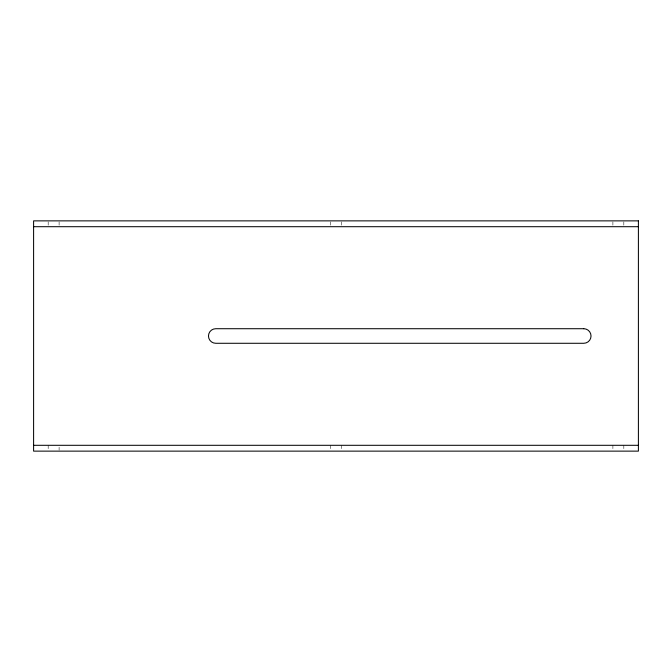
<?xml version="1.0" encoding="UTF-8"?>
<svg xmlns="http://www.w3.org/2000/svg" width="672" height="672" viewBox="0 0 672 672"><rect width="100%" height="100%" fill="white"/><g stroke="black" fill="none" stroke-linecap="round" stroke-linejoin="round"><path stroke-width="0.5" stroke-dasharray="3.36 2.52" d="M623.826 221.844L623.826 226.699M623.826 445.301L623.826 450.156M612.898 221.844L612.898 226.699M612.898 445.301L612.898 450.156M341.468 221.844L341.468 226.699M341.468 445.301L341.468 450.156M330.532 221.844L330.532 226.699M330.532 445.301L330.532 450.156M59.102 221.844L59.102 226.699M59.102 447.241L59.102 450.156M48.174 221.844L48.174 226.699M48.174 445.301L48.174 450.156"/><path stroke-width="1.01" d="M33.6 226.699L638.4 226.699M33.6 445.301L638.4 445.301M638.4 220.87L33.6 220.87L33.6 451.13L638.4 451.13L638.4 220.87M583.75 328.717L215.771 328.717A7.283 7.283 0 0 0 208.48 336A7.283 7.283 0 0 0 215.771 343.283L583.75 343.283A7.283 7.283 0 0 0 591.032 336A7.283 7.283 0 0 0 583.75 328.717"/></g></svg>
